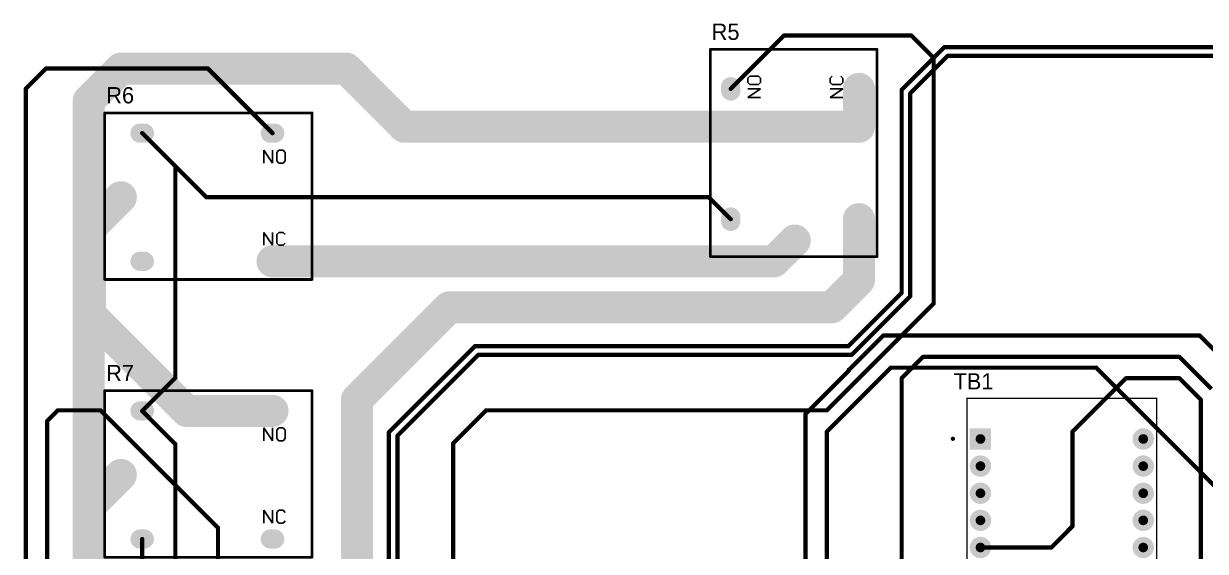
# Model space of a CAD drawing. Header units: millimetres. Extents: x 1.1 to 12.7, y 1.1 to 8.9.
# Drawn here: x 1.189 to 5.545, y 6.853 to 8.798 of the extents above; entities that cross this region are included whole.
import ezdxf

# ---------------------------------------------------------------- set-up
doc = ezdxf.new("R2010")
doc.units = ezdxf.units.MM
doc.header["$MEASUREMENT"] = 0
for name, color, linetype in [('BottomLayer', 5, 'Continuous'), ('BottomSolder', 6, 'Continuous'), ('MultiLayer', 9, 'Continuous'), ('PadHoleLayer', 156, 'Continuous'), ('TopLayer', 1, 'Continuous'), ('TopOverlay', 2, 'Continuous'), ('TopSolder', 216, 'Continuous')]:
    doc.layers.add(name, color=color, linetype=linetype)

# ---------------------------------------------------------------- blocks, each defined once
blk = doc.blocks.new('SHIELD_ARDUINO_NANO_2')
at = {"layer": 'BottomLayer', "const_width": 0.0354}
for points in [[(0.2823, 0.7, 1), (0.3177, 0.7, 1)], [(-0.3177, 0.6, 1), (-0.2823, 0.6, 1)], [(0.2823, 0.6, 1), (0.3177, 0.6, 1)], [(-0.3177, 0.5, 1), (-0.2823, 0.5, 1)], [(0.2823, 0.5, 1), (0.3177, 0.5, 1)], [(-0.3177, 0.4, 1), (-0.2823, 0.4, 1)], [(0.2823, 0.4, 1), (0.3177, 0.4, 1)], [(-0.3177, 0.3, 1), (-0.2823, 0.3, 1)], [(0.2823, 0.3, 1), (0.3177, 0.3, 1)], [(-0.3177, 0.2, 1), (-0.2823, 0.2, 1)], [(0.2823, 0.2, 1), (0.3177, 0.2, 1)], [(-0.3177, 0.1, 1), (-0.2823, 0.1, 1)], [(0.2823, 0.1, 1), (0.3177, 0.1, 1)], [(-0.3177, 0, 1), (-0.2823, 0, 1)], [(0.2823, 0, 1), (0.3177, 0, 1)], [(-0.3177, -0.1, 1), (-0.2823, -0.1, 1)], [(0.2823, -0.1, 1), (0.3177, -0.1, 1)], [(-0.3177, -0.2, 1), (-0.2823, -0.2, 1)], [(0.2823, -0.2, 1), (0.3177, -0.2, 1)], [(-0.3177, -0.3, 1), (-0.2823, -0.3, 1)], [(0.2823, -0.3, 1), (0.3177, -0.3, 1)], [(-0.3177, -0.4, 1), (-0.2823, -0.4, 1)], [(0.2823, -0.4, 1), (0.3177, -0.4, 1)], [(-0.3177, -0.5, 1), (-0.2823, -0.5, 1)], [(0.2823, -0.5, 1), (0.3177, -0.5, 1)], [(-0.3177, -0.6, 1), (-0.2823, -0.6, 1)], [(0.2823, -0.6, 1), (0.3177, -0.6, 1)], [(-0.3177, -0.7, 1), (-0.2823, -0.7, 1)], [(0.2823, -0.7, 1), (0.3177, -0.7, 1)]]:
    blk.add_lwpolyline(points, format="xyb", close=True, dxfattribs=at)
at = {"layer": 'BottomLayer'}
blk.add_solid([(-0.3354, 0.7354), (-0.3354, 0.6646), (-0.2646, 0.7354), (-0.2646, 0.6646)], dxfattribs=at)
at = {"layer": 'BottomSolder', "const_width": 0.0394}
for points in [[(0.2803, 0.7, 1), (0.3197, 0.7, 1)], [(-0.3197, 0.6, 1), (-0.2803, 0.6, 1)], [(0.2803, 0.6, 1), (0.3197, 0.6, 1)], [(-0.3197, 0.5, 1), (-0.2803, 0.5, 1)], [(0.2803, 0.5, 1), (0.3197, 0.5, 1)], [(-0.3197, 0.4, 1), (-0.2803, 0.4, 1)], [(0.2803, 0.4, 1), (0.3197, 0.4, 1)], [(-0.3197, 0.3, 1), (-0.2803, 0.3, 1)], [(0.2803, 0.3, 1), (0.3197, 0.3, 1)], [(-0.3197, 0.2, 1), (-0.2803, 0.2, 1)], [(0.2803, 0.2, 1), (0.3197, 0.2, 1)], [(-0.3197, 0.1, 1), (-0.2803, 0.1, 1)], [(0.2803, 0.1, 1), (0.3197, 0.1, 1)], [(-0.3197, 0, 1), (-0.2803, 0, 1)], [(0.2803, 0, 1), (0.3197, 0, 1)], [(-0.3197, -0.1, 1), (-0.2803, -0.1, 1)], [(0.2803, -0.1, 1), (0.3197, -0.1, 1)], [(-0.3197, -0.2, 1), (-0.2803, -0.2, 1)], [(0.2803, -0.2, 1), (0.3197, -0.2, 1)], [(-0.3197, -0.3, 1), (-0.2803, -0.3, 1)], [(0.2803, -0.3, 1), (0.3197, -0.3, 1)], [(-0.3197, -0.4, 1), (-0.2803, -0.4, 1)], [(0.2803, -0.4, 1), (0.3197, -0.4, 1)], [(-0.3197, -0.5, 1), (-0.2803, -0.5, 1)], [(0.2803, -0.5, 1), (0.3197, -0.5, 1)], [(-0.3197, -0.6, 1), (-0.2803, -0.6, 1)], [(0.2803, -0.6, 1), (0.3197, -0.6, 1)], [(-0.3197, -0.7, 1), (-0.2803, -0.7, 1)], [(0.2803, -0.7, 1), (0.3197, -0.7, 1)]]:
    blk.add_lwpolyline(points, format="xyb", close=True, dxfattribs=at)
at = {"layer": 'BottomSolder'}
blk.add_solid([(-0.3394, 0.7394), (-0.3394, 0.6606), (-0.2606, 0.7394), (-0.2606, 0.6606)], dxfattribs=at)
at = {"layer": 'MultiLayer', "const_width": 0.0354}
for points in [[(0.2823, 0.7, 1), (0.3177, 0.7, 1)], [(-0.3177, 0.6, 1), (-0.2823, 0.6, 1)], [(0.2823, 0.6, 1), (0.3177, 0.6, 1)], [(-0.3177, 0.5, 1), (-0.2823, 0.5, 1)], [(0.2823, 0.5, 1), (0.3177, 0.5, 1)], [(-0.3177, 0.4, 1), (-0.2823, 0.4, 1)], [(0.2823, 0.4, 1), (0.3177, 0.4, 1)], [(-0.3177, 0.3, 1), (-0.2823, 0.3, 1)], [(0.2823, 0.3, 1), (0.3177, 0.3, 1)], [(-0.3177, 0.2, 1), (-0.2823, 0.2, 1)], [(0.2823, 0.2, 1), (0.3177, 0.2, 1)], [(-0.3177, 0.1, 1), (-0.2823, 0.1, 1)], [(0.2823, 0.1, 1), (0.3177, 0.1, 1)], [(-0.3177, 0, 1), (-0.2823, 0, 1)], [(0.2823, 0, 1), (0.3177, 0, 1)], [(-0.3177, -0.1, 1), (-0.2823, -0.1, 1)], [(0.2823, -0.1, 1), (0.3177, -0.1, 1)], [(-0.3177, -0.2, 1), (-0.2823, -0.2, 1)], [(0.2823, -0.2, 1), (0.3177, -0.2, 1)], [(-0.3177, -0.3, 1), (-0.2823, -0.3, 1)], [(0.2823, -0.3, 1), (0.3177, -0.3, 1)], [(-0.3177, -0.4, 1), (-0.2823, -0.4, 1)], [(0.2823, -0.4, 1), (0.3177, -0.4, 1)], [(-0.3177, -0.5, 1), (-0.2823, -0.5, 1)], [(0.2823, -0.5, 1), (0.3177, -0.5, 1)], [(-0.3177, -0.6, 1), (-0.2823, -0.6, 1)], [(0.2823, -0.6, 1), (0.3177, -0.6, 1)], [(-0.3177, -0.7, 1), (-0.2823, -0.7, 1)], [(0.2823, -0.7, 1), (0.3177, -0.7, 1)]]:
    blk.add_lwpolyline(points, format="xyb", close=True, dxfattribs=at)
at = {"layer": 'MultiLayer'}
blk.add_solid([(-0.3354, 0.7354), (-0.3354, 0.6646), (-0.2646, 0.7354), (-0.2646, 0.6646)], dxfattribs=at)
at = {"layer": 'PadHoleLayer', "const_width": 0.0177}
for points in [[(-0.3089, 0.7, 1), (-0.2911, 0.7, 1)], [(0.2911, 0.7, 1), (0.3089, 0.7, 1)], [(-0.3089, 0.6, 1), (-0.2911, 0.6, 1)], [(0.2911, 0.6, 1), (0.3089, 0.6, 1)], [(-0.3089, 0.5, 1), (-0.2911, 0.5, 1)], [(0.2911, 0.5, 1), (0.3089, 0.5, 1)], [(-0.3089, 0.4, 1), (-0.2911, 0.4, 1)], [(0.2911, 0.4, 1), (0.3089, 0.4, 1)], [(-0.3089, 0.3, 1), (-0.2911, 0.3, 1)], [(0.2911, 0.3, 1), (0.3089, 0.3, 1)], [(-0.3089, 0.2, 1), (-0.2911, 0.2, 1)], [(0.2911, 0.2, 1), (0.3089, 0.2, 1)], [(-0.3089, 0.1, 1), (-0.2911, 0.1, 1)], [(0.2911, 0.1, 1), (0.3089, 0.1, 1)], [(-0.3089, 0, 1), (-0.2911, 0, 1)], [(0.2911, 0, 1), (0.3089, 0, 1)], [(-0.3089, -0.1, 1), (-0.2911, -0.1, 1)], [(0.2911, -0.1, 1), (0.3089, -0.1, 1)], [(-0.3089, -0.2, 1), (-0.2911, -0.2, 1)], [(0.2911, -0.2, 1), (0.3089, -0.2, 1)], [(-0.3089, -0.3, 1), (-0.2911, -0.3, 1)], [(0.2911, -0.3, 1), (0.3089, -0.3, 1)], [(-0.3089, -0.4, 1), (-0.2911, -0.4, 1)], [(0.2911, -0.4, 1), (0.3089, -0.4, 1)], [(-0.3089, -0.5, 1), (-0.2911, -0.5, 1)], [(0.2911, -0.5, 1), (0.3089, -0.5, 1)], [(-0.3089, -0.6, 1), (-0.2911, -0.6, 1)], [(0.2911, -0.6, 1), (0.3089, -0.6, 1)], [(-0.3089, -0.7, 1), (-0.2911, -0.7, 1)], [(0.2911, -0.7, 1), (0.3089, -0.7, 1)]]:
    blk.add_lwpolyline(points, format="xyb", close=True, dxfattribs=at)
at = {"layer": 'TopLayer', "const_width": 0.0354}
for points in [[(0.2823, 0.7, 1), (0.3177, 0.7, 1)], [(-0.3177, 0.6, 1), (-0.2823, 0.6, 1)], [(0.2823, 0.6, 1), (0.3177, 0.6, 1)], [(-0.3177, 0.5, 1), (-0.2823, 0.5, 1)], [(0.2823, 0.5, 1), (0.3177, 0.5, 1)], [(-0.3177, 0.4, 1), (-0.2823, 0.4, 1)], [(0.2823, 0.4, 1), (0.3177, 0.4, 1)], [(-0.3177, 0.3, 1), (-0.2823, 0.3, 1)], [(0.2823, 0.3, 1), (0.3177, 0.3, 1)], [(-0.3177, 0.2, 1), (-0.2823, 0.2, 1)], [(0.2823, 0.2, 1), (0.3177, 0.2, 1)], [(-0.3177, 0.1, 1), (-0.2823, 0.1, 1)], [(0.2823, 0.1, 1), (0.3177, 0.1, 1)], [(-0.3177, 0, 1), (-0.2823, 0, 1)], [(0.2823, 0, 1), (0.3177, 0, 1)], [(-0.3177, -0.1, 1), (-0.2823, -0.1, 1)], [(0.2823, -0.1, 1), (0.3177, -0.1, 1)], [(-0.3177, -0.2, 1), (-0.2823, -0.2, 1)], [(0.2823, -0.2, 1), (0.3177, -0.2, 1)], [(-0.3177, -0.3, 1), (-0.2823, -0.3, 1)], [(0.2823, -0.3, 1), (0.3177, -0.3, 1)], [(-0.3177, -0.4, 1), (-0.2823, -0.4, 1)], [(0.2823, -0.4, 1), (0.3177, -0.4, 1)], [(-0.3177, -0.5, 1), (-0.2823, -0.5, 1)], [(0.2823, -0.5, 1), (0.3177, -0.5, 1)], [(-0.3177, -0.6, 1), (-0.2823, -0.6, 1)], [(0.2823, -0.6, 1), (0.3177, -0.6, 1)], [(-0.3177, -0.7, 1), (-0.2823, -0.7, 1)], [(0.2823, -0.7, 1), (0.3177, -0.7, 1)]]:
    blk.add_lwpolyline(points, format="xyb", close=True, dxfattribs=at)
at = {"layer": 'TopLayer'}
blk.add_solid([(-0.3354, 0.7354), (-0.3354, 0.6646), (-0.2646, 0.7354), (-0.2646, 0.6646)], dxfattribs=at)
at = {"layer": 'TopOverlay', "const_width": 0.005}
for points in [[(-0.35, -0.85), (-0.35, 0.85)], [(-0.35, 0.85), (0.35, 0.85)], [(0.35, -0.85), (0.35, 0.85)], [(-0.35, -0.85), (0.35, -0.85)]]:
    blk.add_lwpolyline(points, dxfattribs=at)
at = {"layer": 'TopOverlay'}
for points, const_width in [([(-0.3513, 0.85, 1), (-0.3488, 0.85, 1)], 0.0025), ([(-0.3513, 0.85, 1), (-0.3488, 0.85, 1)], 0.0025), ([(0.3488, 0.85, 1), (0.3513, 0.85, 1)], 0.0025), ([(0.3488, 0.85, 1), (0.3513, 0.85, 1)], 0.0025), ([(-0.3976, 0.7008, 1), (-0.4055, 0.7008, 1)], 0.00787), ([(-0.4075, 0.7008, 1), (-0.4035, 0.7008, 1)], 0.00394), ([(-0.3996, 0.7008, 1), (-0.3957, 0.7008, 1)], 0.00394), ([(-0.3513, -0.85, 1), (-0.3488, -0.85, 1)], 0.0025), ([(-0.3513, -0.85, 1), (-0.3488, -0.85, 1)], 0.0025), ([(0.3488, -0.85, 1), (0.3513, -0.85, 1)], 0.0025), ([(0.3488, -0.85, 1), (0.3513, -0.85, 1)], 0.0025)]:
    blk.add_lwpolyline(points, format="xyb", close=True, dxfattribs=dict(at, const_width=const_width))
at = {"layer": 'TopSolder', "const_width": 0.0394}
for points in [[(0.2803, 0.7, 1), (0.3197, 0.7, 1)], [(-0.3197, 0.6, 1), (-0.2803, 0.6, 1)], [(0.2803, 0.6, 1), (0.3197, 0.6, 1)], [(-0.3197, 0.5, 1), (-0.2803, 0.5, 1)], [(0.2803, 0.5, 1), (0.3197, 0.5, 1)], [(-0.3197, 0.4, 1), (-0.2803, 0.4, 1)], [(0.2803, 0.4, 1), (0.3197, 0.4, 1)], [(-0.3197, 0.3, 1), (-0.2803, 0.3, 1)], [(0.2803, 0.3, 1), (0.3197, 0.3, 1)], [(-0.3197, 0.2, 1), (-0.2803, 0.2, 1)], [(0.2803, 0.2, 1), (0.3197, 0.2, 1)], [(-0.3197, 0.1, 1), (-0.2803, 0.1, 1)], [(0.2803, 0.1, 1), (0.3197, 0.1, 1)], [(-0.3197, 0, 1), (-0.2803, 0, 1)], [(0.2803, 0, 1), (0.3197, 0, 1)], [(-0.3197, -0.1, 1), (-0.2803, -0.1, 1)], [(0.2803, -0.1, 1), (0.3197, -0.1, 1)], [(-0.3197, -0.2, 1), (-0.2803, -0.2, 1)], [(0.2803, -0.2, 1), (0.3197, -0.2, 1)], [(-0.3197, -0.3, 1), (-0.2803, -0.3, 1)], [(0.2803, -0.3, 1), (0.3197, -0.3, 1)], [(-0.3197, -0.4, 1), (-0.2803, -0.4, 1)], [(0.2803, -0.4, 1), (0.3197, -0.4, 1)], [(-0.3197, -0.5, 1), (-0.2803, -0.5, 1)], [(0.2803, -0.5, 1), (0.3197, -0.5, 1)], [(-0.3197, -0.6, 1), (-0.2803, -0.6, 1)], [(0.2803, -0.6, 1), (0.3197, -0.6, 1)], [(-0.3197, -0.7, 1), (-0.2803, -0.7, 1)], [(0.2803, -0.7, 1), (0.3197, -0.7, 1)]]:
    blk.add_lwpolyline(points, format="xyb", close=True, dxfattribs=at)
at = {"layer": 'TopSolder'}
blk.add_solid([(-0.3394, 0.7394), (-0.3394, 0.6606), (-0.2606, 0.7394), (-0.2606, 0.6606)], dxfattribs=at)
blk = doc.blocks.new('RELAYARP03F_22')
at = {"layer": 'BottomLayer', "const_width": 0.063}
for points in [[(-0.2323, 0.2362), (-0.248, 0.2362)], [(0.248, 0.2362), (0.2323, 0.2362)], [(-0.311, 0), (-0.3268, 0)], [(-0.2323, -0.2362), (-0.248, -0.2362)], [(0.248, -0.2362), (0.2323, -0.2362)]]:
    blk.add_lwpolyline(points, dxfattribs=at)
at = {"layer": 'BottomLayer', "const_width": 0.0315}
for points in [[(-0.2638, 0.2362, 1), (-0.2323, 0.2362, 1)], [(-0.248, 0.2362, 1), (-0.2165, 0.2362, 1)], [(0.2165, 0.2362, 1), (0.248, 0.2362, 1)], [(0.2323, 0.2362, 1), (0.2638, 0.2362, 1)], [(-0.3425, 0, 1), (-0.311, 0, 1)], [(-0.3268, 0, 1), (-0.2953, 0, 1)], [(-0.2638, -0.2362, 1), (-0.2323, -0.2362, 1)], [(-0.248, -0.2362, 1), (-0.2165, -0.2362, 1)], [(0.2165, -0.2362, 1), (0.248, -0.2362, 1)], [(0.2323, -0.2362, 1), (0.2638, -0.2362, 1)]]:
    blk.add_lwpolyline(points, format="xyb", close=True, dxfattribs=at)
at = {"layer": 'BottomSolder', "const_width": 0.071}
for points in [[(-0.2323, 0.2362), (-0.248, 0.2362)], [(0.248, 0.2362), (0.2323, 0.2362)], [(-0.311, 0), (-0.3268, 0)], [(-0.2323, -0.2362), (-0.248, -0.2362)], [(0.248, -0.2362), (0.2323, -0.2362)]]:
    blk.add_lwpolyline(points, dxfattribs=at)
at = {"layer": 'BottomSolder', "const_width": 0.0355}
for points in [[(-0.2658, 0.2362, 1), (-0.2303, 0.2362, 1)], [(-0.25, 0.2362, 1), (-0.2145, 0.2362, 1)], [(0.2145, 0.2362, 1), (0.25, 0.2362, 1)], [(0.2303, 0.2362, 1), (0.2658, 0.2362, 1)], [(-0.3445, 0, 1), (-0.309, 0, 1)], [(-0.3288, 0, 1), (-0.2933, 0, 1)], [(-0.2658, -0.2362, 1), (-0.2303, -0.2362, 1)], [(-0.25, -0.2362, 1), (-0.2145, -0.2362, 1)], [(0.2145, -0.2362, 1), (0.25, -0.2362, 1)], [(0.2303, -0.2362, 1), (0.2658, -0.2362, 1)]]:
    blk.add_lwpolyline(points, format="xyb", close=True, dxfattribs=at)
at = {"layer": 'MultiLayer', "const_width": 0.063}
for points in [[(-0.2323, 0.2362), (-0.248, 0.2362)], [(0.248, 0.2362), (0.2323, 0.2362)], [(-0.311, 0), (-0.3268, 0)], [(-0.2323, -0.2362), (-0.248, -0.2362)], [(0.248, -0.2362), (0.2323, -0.2362)]]:
    blk.add_lwpolyline(points, dxfattribs=at)
at = {"layer": 'MultiLayer', "const_width": 0.0315}
for points in [[(-0.2638, 0.2362, 1), (-0.2323, 0.2362, 1)], [(-0.248, 0.2362, 1), (-0.2165, 0.2362, 1)], [(0.2165, 0.2362, 1), (0.248, 0.2362, 1)], [(0.2323, 0.2362, 1), (0.2638, 0.2362, 1)], [(-0.3425, 0, 1), (-0.311, 0, 1)], [(-0.3268, 0, 1), (-0.2953, 0, 1)], [(-0.2638, -0.2362, 1), (-0.2323, -0.2362, 1)], [(-0.248, -0.2362, 1), (-0.2165, -0.2362, 1)], [(0.2165, -0.2362, 1), (0.248, -0.2362, 1)], [(0.2323, -0.2362, 1), (0.2638, -0.2362, 1)]]:
    blk.add_lwpolyline(points, format="xyb", close=True, dxfattribs=at)
at = {"layer": 'PadHoleLayer', "const_width": 0.0295}
for points in [[(-0.2549, 0.2362, 1), (-0.2254, 0.2362, 1)], [(0.2254, 0.2362, 1), (0.2549, 0.2362, 1)], [(-0.3337, 0, 1), (-0.3041, 0, 1)], [(-0.2549, -0.2362, 1), (-0.2254, -0.2362, 1)], [(0.2254, -0.2362, 1), (0.2549, -0.2362, 1)]]:
    blk.add_lwpolyline(points, format="xyb", close=True, dxfattribs=at)
at = {"layer": 'TopLayer', "const_width": 0.063}
for points in [[(-0.2323, 0.2362), (-0.248, 0.2362)], [(0.248, 0.2362), (0.2323, 0.2362)], [(-0.311, 0), (-0.3268, 0)], [(-0.2323, -0.2362), (-0.248, -0.2362)], [(0.248, -0.2362), (0.2323, -0.2362)]]:
    blk.add_lwpolyline(points, dxfattribs=at)
at = {"layer": 'TopLayer', "const_width": 0.0315}
for points in [[(-0.2638, 0.2362, 1), (-0.2323, 0.2362, 1)], [(-0.248, 0.2362, 1), (-0.2165, 0.2362, 1)], [(0.2165, 0.2362, 1), (0.248, 0.2362, 1)], [(0.2323, 0.2362, 1), (0.2638, 0.2362, 1)], [(-0.3425, 0, 1), (-0.311, 0, 1)], [(-0.3268, 0, 1), (-0.2953, 0, 1)], [(-0.2638, -0.2362, 1), (-0.2323, -0.2362, 1)], [(-0.248, -0.2362, 1), (-0.2165, -0.2362, 1)], [(0.2165, -0.2362, 1), (0.248, -0.2362, 1)], [(0.2323, -0.2362, 1), (0.2638, -0.2362, 1)]]:
    blk.add_lwpolyline(points, format="xyb", close=True, dxfattribs=at)
at = {"layer": 'TopOverlay'}
for p, q in [((0.2087, 0.126), (0.2087, 0.1732)), ((0.2087, 0.1732), (0.2401, 0.126)), ((0.2401, 0.126), (0.2401, 0.1732)), ((0.2638, 0.1732), (0.2559, 0.1653)), ((0.2559, 0.1653), (0.2559, 0.1339)), ((0.2559, 0.1339), (0.2638, 0.126)), ((0.2795, 0.1732), (0.2638, 0.1732)), ((0.2874, 0.1653), (0.2795, 0.1732)), ((0.2795, 0.126), (0.2874, 0.1339)), ((0.2874, 0.1339), (0.2874, 0.1653)), ((0.2638, 0.126), (0.2795, 0.126)), ((0.2087, -0.1772), (0.2087, -0.1299)), ((0.2087, -0.1299), (0.2401, -0.1772)), ((0.2401, -0.1772), (0.2401, -0.1299)), ((0.2638, -0.1299), (0.2559, -0.1378)), ((0.2795, -0.1299), (0.2638, -0.1299)), ((0.2874, -0.1378), (0.2795, -0.1299)), ((0.2559, -0.1378), (0.2559, -0.1693)), ((0.2559, -0.1693), (0.2638, -0.1772)), ((0.2795, -0.1772), (0.2874, -0.1693)), ((0.2638, -0.1772), (0.2795, -0.1772))]:
    blk.add_line(p, q, dxfattribs=at)
at = {"layer": 'TopOverlay', "const_width": 0.01}
for points in [[(-0.378, -0.3031), (-0.378, 0.311)], [(-0.378, 0.311), (0.3858, 0.311)], [(0.3858, -0.3031), (0.3858, 0.311)], [(-0.378, -0.3031), (0.3858, -0.3031)]]:
    blk.add_lwpolyline(points, dxfattribs=at)
at = {"layer": 'TopOverlay', "const_width": 0.005}
for points in [[(-0.3805, 0.311, 1), (-0.3755, 0.311, 1)], [(-0.3805, 0.311, 1), (-0.3755, 0.311, 1)], [(0.3833, 0.311, 1), (0.3883, 0.311, 1)], [(0.3833, 0.311, 1), (0.3883, 0.311, 1)], [(-0.3805, -0.3031, 1), (-0.3755, -0.3031, 1)], [(-0.3805, -0.3031, 1), (-0.3755, -0.3031, 1)], [(0.3833, -0.3031, 1), (0.3883, -0.3031, 1)], [(0.3833, -0.3031, 1), (0.3883, -0.3031, 1)]]:
    blk.add_lwpolyline(points, format="xyb", close=True, dxfattribs=at)
at = {"layer": 'TopSolder', "const_width": 0.071}
for points in [[(-0.2323, 0.2362), (-0.248, 0.2362)], [(0.248, 0.2362), (0.2323, 0.2362)], [(-0.311, 0), (-0.3268, 0)], [(-0.2323, -0.2362), (-0.248, -0.2362)], [(0.248, -0.2362), (0.2323, -0.2362)]]:
    blk.add_lwpolyline(points, dxfattribs=at)
at = {"layer": 'TopSolder', "const_width": 0.0355}
for points in [[(-0.2658, 0.2362, 1), (-0.2303, 0.2362, 1)], [(-0.25, 0.2362, 1), (-0.2145, 0.2362, 1)], [(0.2145, 0.2362, 1), (0.25, 0.2362, 1)], [(0.2303, 0.2362, 1), (0.2658, 0.2362, 1)], [(-0.3445, 0, 1), (-0.309, 0, 1)], [(-0.3288, 0, 1), (-0.2933, 0, 1)], [(-0.2658, -0.2362, 1), (-0.2303, -0.2362, 1)], [(-0.25, -0.2362, 1), (-0.2145, -0.2362, 1)], [(0.2145, -0.2362, 1), (0.25, -0.2362, 1)], [(0.2303, -0.2362, 1), (0.2658, -0.2362, 1)]]:
    blk.add_lwpolyline(points, format="xyb", close=True, dxfattribs=at)
blk = doc.blocks.new('RELAYARP03F_23')
at = {"layer": 'BottomLayer', "const_width": 0.063}
for points in [[(-0.2323, 0.2362), (-0.248, 0.2362)], [(0.248, 0.2362), (0.2323, 0.2362)], [(-0.311, 0), (-0.3268, 0)], [(-0.2323, -0.2362), (-0.248, -0.2362)], [(0.248, -0.2362), (0.2323, -0.2362)]]:
    blk.add_lwpolyline(points, dxfattribs=at)
at = {"layer": 'BottomLayer', "const_width": 0.0315}
for points in [[(-0.2638, 0.2362, 1), (-0.2323, 0.2362, 1)], [(-0.248, 0.2362, 1), (-0.2165, 0.2362, 1)], [(0.2165, 0.2362, 1), (0.248, 0.2362, 1)], [(0.2323, 0.2362, 1), (0.2638, 0.2362, 1)], [(-0.3425, 0, 1), (-0.311, 0, 1)], [(-0.3268, 0, 1), (-0.2953, 0, 1)], [(-0.2638, -0.2362, 1), (-0.2323, -0.2362, 1)], [(-0.248, -0.2362, 1), (-0.2165, -0.2362, 1)], [(0.2165, -0.2362, 1), (0.248, -0.2362, 1)], [(0.2323, -0.2362, 1), (0.2638, -0.2362, 1)]]:
    blk.add_lwpolyline(points, format="xyb", close=True, dxfattribs=at)
at = {"layer": 'BottomSolder', "const_width": 0.071}
for points in [[(-0.2323, 0.2362), (-0.248, 0.2362)], [(0.248, 0.2362), (0.2323, 0.2362)], [(-0.311, 0), (-0.3268, 0)], [(-0.2323, -0.2362), (-0.248, -0.2362)], [(0.248, -0.2362), (0.2323, -0.2362)]]:
    blk.add_lwpolyline(points, dxfattribs=at)
at = {"layer": 'BottomSolder', "const_width": 0.0355}
for points in [[(-0.2658, 0.2362, 1), (-0.2303, 0.2362, 1)], [(-0.25, 0.2362, 1), (-0.2145, 0.2362, 1)], [(0.2145, 0.2362, 1), (0.25, 0.2362, 1)], [(0.2303, 0.2362, 1), (0.2658, 0.2362, 1)], [(-0.3445, 0, 1), (-0.309, 0, 1)], [(-0.3288, 0, 1), (-0.2933, 0, 1)], [(-0.2658, -0.2362, 1), (-0.2303, -0.2362, 1)], [(-0.25, -0.2362, 1), (-0.2145, -0.2362, 1)], [(0.2145, -0.2362, 1), (0.25, -0.2362, 1)], [(0.2303, -0.2362, 1), (0.2658, -0.2362, 1)]]:
    blk.add_lwpolyline(points, format="xyb", close=True, dxfattribs=at)
at = {"layer": 'MultiLayer', "const_width": 0.063}
for points in [[(-0.2323, 0.2362), (-0.248, 0.2362)], [(0.248, 0.2362), (0.2323, 0.2362)], [(-0.311, 0), (-0.3268, 0)], [(-0.2323, -0.2362), (-0.248, -0.2362)], [(0.248, -0.2362), (0.2323, -0.2362)]]:
    blk.add_lwpolyline(points, dxfattribs=at)
at = {"layer": 'MultiLayer', "const_width": 0.0315}
for points in [[(-0.2638, 0.2362, 1), (-0.2323, 0.2362, 1)], [(-0.248, 0.2362, 1), (-0.2165, 0.2362, 1)], [(0.2165, 0.2362, 1), (0.248, 0.2362, 1)], [(0.2323, 0.2362, 1), (0.2638, 0.2362, 1)], [(-0.3425, 0, 1), (-0.311, 0, 1)], [(-0.3268, 0, 1), (-0.2953, 0, 1)], [(-0.2638, -0.2362, 1), (-0.2323, -0.2362, 1)], [(-0.248, -0.2362, 1), (-0.2165, -0.2362, 1)], [(0.2165, -0.2362, 1), (0.248, -0.2362, 1)], [(0.2323, -0.2362, 1), (0.2638, -0.2362, 1)]]:
    blk.add_lwpolyline(points, format="xyb", close=True, dxfattribs=at)
at = {"layer": 'PadHoleLayer', "const_width": 0.0295}
for points in [[(-0.2549, 0.2362, 1), (-0.2254, 0.2362, 1)], [(0.2254, 0.2362, 1), (0.2549, 0.2362, 1)], [(-0.3337, 0, 1), (-0.3041, 0, 1)], [(-0.2549, -0.2362, 1), (-0.2254, -0.2362, 1)], [(0.2254, -0.2362, 1), (0.2549, -0.2362, 1)]]:
    blk.add_lwpolyline(points, format="xyb", close=True, dxfattribs=at)
at = {"layer": 'TopLayer', "const_width": 0.063}
for points in [[(-0.2323, 0.2362), (-0.248, 0.2362)], [(0.248, 0.2362), (0.2323, 0.2362)], [(-0.311, 0), (-0.3268, 0)], [(-0.2323, -0.2362), (-0.248, -0.2362)], [(0.248, -0.2362), (0.2323, -0.2362)]]:
    blk.add_lwpolyline(points, dxfattribs=at)
at = {"layer": 'TopLayer', "const_width": 0.0315}
for points in [[(-0.2638, 0.2362, 1), (-0.2323, 0.2362, 1)], [(-0.248, 0.2362, 1), (-0.2165, 0.2362, 1)], [(0.2165, 0.2362, 1), (0.248, 0.2362, 1)], [(0.2323, 0.2362, 1), (0.2638, 0.2362, 1)], [(-0.3425, 0, 1), (-0.311, 0, 1)], [(-0.3268, 0, 1), (-0.2953, 0, 1)], [(-0.2638, -0.2362, 1), (-0.2323, -0.2362, 1)], [(-0.248, -0.2362, 1), (-0.2165, -0.2362, 1)], [(0.2165, -0.2362, 1), (0.248, -0.2362, 1)], [(0.2323, -0.2362, 1), (0.2638, -0.2362, 1)]]:
    blk.add_lwpolyline(points, format="xyb", close=True, dxfattribs=at)
at = {"layer": 'TopOverlay'}
for p, q in [((0.2087, 0.126), (0.2087, 0.1732)), ((0.2087, 0.1732), (0.2401, 0.126)), ((0.2401, 0.126), (0.2401, 0.1732)), ((0.2638, 0.1732), (0.2559, 0.1653)), ((0.2559, 0.1653), (0.2559, 0.1339)), ((0.2559, 0.1339), (0.2638, 0.126)), ((0.2795, 0.1732), (0.2638, 0.1732)), ((0.2874, 0.1653), (0.2795, 0.1732)), ((0.2795, 0.126), (0.2874, 0.1339)), ((0.2874, 0.1339), (0.2874, 0.1653)), ((0.2638, 0.126), (0.2795, 0.126)), ((0.2087, -0.1772), (0.2087, -0.1299)), ((0.2087, -0.1299), (0.2401, -0.1772)), ((0.2401, -0.1772), (0.2401, -0.1299)), ((0.2638, -0.1299), (0.2559, -0.1378)), ((0.2795, -0.1299), (0.2638, -0.1299)), ((0.2874, -0.1378), (0.2795, -0.1299)), ((0.2559, -0.1378), (0.2559, -0.1693)), ((0.2559, -0.1693), (0.2638, -0.1772)), ((0.2795, -0.1772), (0.2874, -0.1693)), ((0.2638, -0.1772), (0.2795, -0.1772))]:
    blk.add_line(p, q, dxfattribs=at)
at = {"layer": 'TopOverlay', "const_width": 0.01}
for points in [[(-0.378, -0.3031), (-0.378, 0.311)], [(-0.378, 0.311), (0.3858, 0.311)], [(0.3858, -0.3031), (0.3858, 0.311)], [(-0.378, -0.3031), (0.3858, -0.3031)]]:
    blk.add_lwpolyline(points, dxfattribs=at)
at = {"layer": 'TopOverlay', "const_width": 0.005}
for points in [[(-0.3805, 0.311, 1), (-0.3755, 0.311, 1)], [(-0.3805, 0.311, 1), (-0.3755, 0.311, 1)], [(0.3833, 0.311, 1), (0.3883, 0.311, 1)], [(0.3833, 0.311, 1), (0.3883, 0.311, 1)], [(-0.3805, -0.3031, 1), (-0.3755, -0.3031, 1)], [(-0.3805, -0.3031, 1), (-0.3755, -0.3031, 1)], [(0.3833, -0.3031, 1), (0.3883, -0.3031, 1)], [(0.3833, -0.3031, 1), (0.3883, -0.3031, 1)]]:
    blk.add_lwpolyline(points, format="xyb", close=True, dxfattribs=at)
at = {"layer": 'TopSolder', "const_width": 0.071}
for points in [[(-0.2323, 0.2362), (-0.248, 0.2362)], [(0.248, 0.2362), (0.2323, 0.2362)], [(-0.311, 0), (-0.3268, 0)], [(-0.2323, -0.2362), (-0.248, -0.2362)], [(0.248, -0.2362), (0.2323, -0.2362)]]:
    blk.add_lwpolyline(points, dxfattribs=at)
at = {"layer": 'TopSolder', "const_width": 0.0355}
for points in [[(-0.2658, 0.2362, 1), (-0.2303, 0.2362, 1)], [(-0.25, 0.2362, 1), (-0.2145, 0.2362, 1)], [(0.2145, 0.2362, 1), (0.25, 0.2362, 1)], [(0.2303, 0.2362, 1), (0.2658, 0.2362, 1)], [(-0.3445, 0, 1), (-0.309, 0, 1)], [(-0.3288, 0, 1), (-0.2933, 0, 1)], [(-0.2658, -0.2362, 1), (-0.2303, -0.2362, 1)], [(-0.25, -0.2362, 1), (-0.2145, -0.2362, 1)], [(0.2145, -0.2362, 1), (0.25, -0.2362, 1)], [(0.2303, -0.2362, 1), (0.2658, -0.2362, 1)]]:
    blk.add_lwpolyline(points, format="xyb", close=True, dxfattribs=at)
blk = doc.blocks.new('RELAYARP03F_24')
at = {"layer": 'BottomLayer', "const_width": 0.063}
for points in [[(-0.2323, 0.2362), (-0.248, 0.2362)], [(0.248, 0.2362), (0.2323, 0.2362)], [(-0.311, 0), (-0.3268, 0)], [(-0.2323, -0.2362), (-0.248, -0.2362)], [(0.248, -0.2362), (0.2323, -0.2362)]]:
    blk.add_lwpolyline(points, dxfattribs=at)
at = {"layer": 'BottomLayer', "const_width": 0.0315}
for points in [[(-0.2638, 0.2362, 1), (-0.2323, 0.2362, 1)], [(-0.248, 0.2362, 1), (-0.2165, 0.2362, 1)], [(0.2165, 0.2362, 1), (0.248, 0.2362, 1)], [(0.2323, 0.2362, 1), (0.2638, 0.2362, 1)], [(-0.3425, 0, 1), (-0.311, 0, 1)], [(-0.3268, 0, 1), (-0.2953, 0, 1)], [(-0.2638, -0.2362, 1), (-0.2323, -0.2362, 1)], [(-0.248, -0.2362, 1), (-0.2165, -0.2362, 1)], [(0.2165, -0.2362, 1), (0.248, -0.2362, 1)], [(0.2323, -0.2362, 1), (0.2638, -0.2362, 1)]]:
    blk.add_lwpolyline(points, format="xyb", close=True, dxfattribs=at)
at = {"layer": 'BottomSolder', "const_width": 0.071}
for points in [[(-0.2323, 0.2362), (-0.248, 0.2362)], [(0.248, 0.2362), (0.2323, 0.2362)], [(-0.311, 0), (-0.3268, 0)], [(-0.2323, -0.2362), (-0.248, -0.2362)], [(0.248, -0.2362), (0.2323, -0.2362)]]:
    blk.add_lwpolyline(points, dxfattribs=at)
at = {"layer": 'BottomSolder', "const_width": 0.0355}
for points in [[(-0.2658, 0.2362, 1), (-0.2303, 0.2362, 1)], [(-0.25, 0.2362, 1), (-0.2145, 0.2362, 1)], [(0.2145, 0.2362, 1), (0.25, 0.2362, 1)], [(0.2303, 0.2362, 1), (0.2658, 0.2362, 1)], [(-0.3445, 0, 1), (-0.309, 0, 1)], [(-0.3288, 0, 1), (-0.2933, 0, 1)], [(-0.2658, -0.2362, 1), (-0.2303, -0.2362, 1)], [(-0.25, -0.2362, 1), (-0.2145, -0.2362, 1)], [(0.2145, -0.2362, 1), (0.25, -0.2362, 1)], [(0.2303, -0.2362, 1), (0.2658, -0.2362, 1)]]:
    blk.add_lwpolyline(points, format="xyb", close=True, dxfattribs=at)
at = {"layer": 'MultiLayer', "const_width": 0.063}
for points in [[(-0.2323, 0.2362), (-0.248, 0.2362)], [(0.248, 0.2362), (0.2323, 0.2362)], [(-0.311, 0), (-0.3268, 0)], [(-0.2323, -0.2362), (-0.248, -0.2362)], [(0.248, -0.2362), (0.2323, -0.2362)]]:
    blk.add_lwpolyline(points, dxfattribs=at)
at = {"layer": 'MultiLayer', "const_width": 0.0315}
for points in [[(-0.2638, 0.2362, 1), (-0.2323, 0.2362, 1)], [(-0.248, 0.2362, 1), (-0.2165, 0.2362, 1)], [(0.2165, 0.2362, 1), (0.248, 0.2362, 1)], [(0.2323, 0.2362, 1), (0.2638, 0.2362, 1)], [(-0.3425, 0, 1), (-0.311, 0, 1)], [(-0.3268, 0, 1), (-0.2953, 0, 1)], [(-0.2638, -0.2362, 1), (-0.2323, -0.2362, 1)], [(-0.248, -0.2362, 1), (-0.2165, -0.2362, 1)], [(0.2165, -0.2362, 1), (0.248, -0.2362, 1)], [(0.2323, -0.2362, 1), (0.2638, -0.2362, 1)]]:
    blk.add_lwpolyline(points, format="xyb", close=True, dxfattribs=at)
at = {"layer": 'PadHoleLayer', "const_width": 0.0295}
for points in [[(-0.2549, 0.2362, 1), (-0.2254, 0.2362, 1)], [(0.2254, 0.2362, 1), (0.2549, 0.2362, 1)], [(-0.3337, 0, 1), (-0.3041, 0, 1)], [(-0.2549, -0.2362, 1), (-0.2254, -0.2362, 1)], [(0.2254, -0.2362, 1), (0.2549, -0.2362, 1)]]:
    blk.add_lwpolyline(points, format="xyb", close=True, dxfattribs=at)
at = {"layer": 'TopLayer', "const_width": 0.063}
for points in [[(-0.2323, 0.2362), (-0.248, 0.2362)], [(0.248, 0.2362), (0.2323, 0.2362)], [(-0.311, 0), (-0.3268, 0)], [(-0.2323, -0.2362), (-0.248, -0.2362)], [(0.248, -0.2362), (0.2323, -0.2362)]]:
    blk.add_lwpolyline(points, dxfattribs=at)
at = {"layer": 'TopLayer', "const_width": 0.0315}
for points in [[(-0.2638, 0.2362, 1), (-0.2323, 0.2362, 1)], [(-0.248, 0.2362, 1), (-0.2165, 0.2362, 1)], [(0.2165, 0.2362, 1), (0.248, 0.2362, 1)], [(0.2323, 0.2362, 1), (0.2638, 0.2362, 1)], [(-0.3425, 0, 1), (-0.311, 0, 1)], [(-0.3268, 0, 1), (-0.2953, 0, 1)], [(-0.2638, -0.2362, 1), (-0.2323, -0.2362, 1)], [(-0.248, -0.2362, 1), (-0.2165, -0.2362, 1)], [(0.2165, -0.2362, 1), (0.248, -0.2362, 1)], [(0.2323, -0.2362, 1), (0.2638, -0.2362, 1)]]:
    blk.add_lwpolyline(points, format="xyb", close=True, dxfattribs=at)
at = {"layer": 'TopOverlay'}
for p, q in [((0.2087, 0.126), (0.2087, 0.1732)), ((0.2087, 0.1732), (0.2401, 0.126)), ((0.2401, 0.126), (0.2401, 0.1732)), ((0.2638, 0.1732), (0.2559, 0.1653)), ((0.2559, 0.1653), (0.2559, 0.1339)), ((0.2559, 0.1339), (0.2638, 0.126)), ((0.2795, 0.1732), (0.2638, 0.1732)), ((0.2874, 0.1653), (0.2795, 0.1732)), ((0.2795, 0.126), (0.2874, 0.1339)), ((0.2874, 0.1339), (0.2874, 0.1653)), ((0.2638, 0.126), (0.2795, 0.126)), ((0.2087, -0.1772), (0.2087, -0.1299)), ((0.2087, -0.1299), (0.2401, -0.1772)), ((0.2401, -0.1772), (0.2401, -0.1299)), ((0.2638, -0.1299), (0.2559, -0.1378)), ((0.2795, -0.1299), (0.2638, -0.1299)), ((0.2874, -0.1378), (0.2795, -0.1299)), ((0.2559, -0.1378), (0.2559, -0.1693)), ((0.2559, -0.1693), (0.2638, -0.1772)), ((0.2795, -0.1772), (0.2874, -0.1693)), ((0.2638, -0.1772), (0.2795, -0.1772))]:
    blk.add_line(p, q, dxfattribs=at)
at = {"layer": 'TopOverlay', "const_width": 0.01}
for points in [[(-0.378, 0.311), (-0.378, -0.3031)], [(-0.378, 0.311), (0.3858, 0.311)], [(0.3858, 0.311), (0.3858, -0.3031)], [(-0.378, -0.3031), (0.3858, -0.3031)]]:
    blk.add_lwpolyline(points, dxfattribs=at)
at = {"layer": 'TopOverlay', "const_width": 0.005}
for points in [[(-0.3805, 0.311, 1), (-0.3755, 0.311, 1)], [(-0.3805, 0.311, 1), (-0.3755, 0.311, 1)], [(0.3833, 0.311, 1), (0.3883, 0.311, 1)], [(0.3833, 0.311, 1), (0.3883, 0.311, 1)], [(-0.3805, -0.3031, 1), (-0.3755, -0.3031, 1)], [(-0.3805, -0.3031, 1), (-0.3755, -0.3031, 1)], [(0.3833, -0.3031, 1), (0.3883, -0.3031, 1)], [(0.3833, -0.3031, 1), (0.3883, -0.3031, 1)]]:
    blk.add_lwpolyline(points, format="xyb", close=True, dxfattribs=at)
at = {"layer": 'TopSolder', "const_width": 0.071}
for points in [[(-0.2323, 0.2362), (-0.248, 0.2362)], [(0.248, 0.2362), (0.2323, 0.2362)], [(-0.311, 0), (-0.3268, 0)], [(-0.2323, -0.2362), (-0.248, -0.2362)], [(0.248, -0.2362), (0.2323, -0.2362)]]:
    blk.add_lwpolyline(points, dxfattribs=at)
at = {"layer": 'TopSolder', "const_width": 0.0355}
for points in [[(-0.2658, 0.2362, 1), (-0.2303, 0.2362, 1)], [(-0.25, 0.2362, 1), (-0.2145, 0.2362, 1)], [(0.2145, 0.2362, 1), (0.25, 0.2362, 1)], [(0.2303, 0.2362, 1), (0.2658, 0.2362, 1)], [(-0.3445, 0, 1), (-0.309, 0, 1)], [(-0.3288, 0, 1), (-0.2933, 0, 1)], [(-0.2658, -0.2362, 1), (-0.2303, -0.2362, 1)], [(-0.25, -0.2362, 1), (-0.2145, -0.2362, 1)], [(0.2145, -0.2362, 1), (0.25, -0.2362, 1)], [(0.2303, -0.2362, 1), (0.2658, -0.2362, 1)]]:
    blk.add_lwpolyline(points, format="xyb", close=True, dxfattribs=at)

msp = doc.modelspace()

# ---------------------------------------------------------------- linework, layer by layer
at = {"layer": 'BottomLayer'}
for points, const_width in [([(3.7953, 8.558), (3.9921, 8.7548)], 0.0157), ([(3.9921, 8.7548), (4.4606, 8.7548)], 0.0157), ([(4.4606, 8.7548), (4.5433, 8.6722)], 0.0157), ([(1.4291, 8.5147), (1.5472, 8.6328)], 0.1181), ([(1.5472, 8.6328), (2.378, 8.6328)], 0.1181), ([(2.378, 8.6328), (2.5925, 8.4182)], 0.1181), ([(4.5433, 7.7667), (4.5433, 8.6722)], 0.0157), ([(4.2677, 8.4182), (4.2677, 8.558)], 0.1181), ([(1.4291, 4.1745), (1.4291, 8.5147)], 0.1181), ([(2.5925, 8.4182), (4.2677, 8.4182)], 0.1181), ([(1.626, 8.3946), (1.748, 8.2726)], 0.0157), ([(1.748, 8.2726), (1.8622, 8.1584)], 0.0157), ([(1.748, 7.493), (1.748, 8.2726)], 0.0157), ([(1.8622, 8.1584), (3.7146, 8.1584)], 0.0157), ([(3.7146, 8.1584), (3.7953, 8.0777)], 0.0157), ([(4.1496, 7.373), (4.5433, 7.7667)], 0.0157), ([(4.4252, 7.4911), (4.5039, 7.5698)], 0.0157), ([(4.5039, 7.5698), (5.4488, 7.5698)], 0.0157), ([(5.4488, 7.5698), (5.5669, 7.4517)], 0.0157), ([(1.626, 7.371), (1.748, 7.493)], 0.0157), ([(4.4252, 5.68), (4.4252, 7.4911)], 0.0157), ([(5.0551, 7.2942), (5.252, 7.4911)], 0.0157), ([(5.252, 7.4911), (5.4488, 7.4911)], 0.0157), ([(5.4488, 7.4911), (5.5276, 7.4123)], 0.0157), ([(5.5276, 5.9163), (5.5276, 7.4123)], 0.0157), ([(1.626, 7.371), (1.748, 7.2489)], 0.0157), ([(2.7717, 7.2509), (2.8937, 7.373)], 0.0157), ([(2.8937, 7.373), (4.1496, 7.373)], 0.0157), ([(5.0551, 6.9462), (5.0551, 7.2942)], 0.0157), ([(1.748, 6.5088), (1.748, 7.2489)], 0.0157), ([(2.7717, 5.9556), (2.7717, 7.2509)], 0.0157), ([(4.9764, 6.8674), (5.0551, 6.9462)], 0.0157), ([(4.7157, 6.8674), (4.9764, 6.8674)], 0.0157)]:
    msp.add_lwpolyline(points, dxfattribs=dict(at, const_width=const_width))
for points, const_width in [([(3.9882, 8.7548, 1), (3.9961, 8.7548, 1)], 0.00787), ([(3.9882, 8.7548, 1), (3.9961, 8.7548, 1)], 0.00787), ([(4.4567, 8.7548, 1), (4.4646, 8.7548, 1)], 0.00787), ([(4.4567, 8.7548, 1), (4.4646, 8.7548, 1)], 0.00787), ([(1.5177, 8.6328, 1), (1.5768, 8.6328, 1)], 0.0591), ([(1.5177, 8.6328, 1), (1.5768, 8.6328, 1)], 0.0591), ([(2.3484, 8.6328, 1), (2.4075, 8.6328, 1)], 0.0591), ([(2.3484, 8.6328, 1), (2.4075, 8.6328, 1)], 0.0591), ([(4.5394, 8.6722, 1), (4.5472, 8.6722, 1)], 0.00787), ([(4.5394, 8.6722, 1), (4.5472, 8.6722, 1)], 0.00787), ([(4.2382, 8.558, 1), (4.2972, 8.558, 1)], 0.0591), ([(1.3996, 8.5147, 1), (1.4587, 8.5147, 1)], 0.0591), ([(1.3996, 8.5147, 1), (1.4587, 8.5147, 1)], 0.0591), ([(3.7913, 8.558, 1), (3.7992, 8.558, 1)], 0.00787), ([(2.563, 8.4182, 1), (2.622, 8.4182, 1)], 0.0591), ([(2.563, 8.4182, 1), (2.622, 8.4182, 1)], 0.0591), ([(4.2382, 8.4182, 1), (4.2972, 8.4182, 1)], 0.0591), ([(4.2382, 8.4182, 1), (4.2972, 8.4182, 1)], 0.0591), ([(1.622, 8.3946, 1), (1.6299, 8.3946, 1)], 0.00787), ([(1.7441, 8.2726, 1), (1.752, 8.2726, 1)], 0.00787), ([(1.7441, 8.2726, 1), (1.752, 8.2726, 1)], 0.00787), ([(1.7441, 8.2726, 1), (1.752, 8.2726, 1)], 0.00787), ([(1.8583, 8.1584, 1), (1.8661, 8.1584, 1)], 0.00787), ([(1.8583, 8.1584, 1), (1.8661, 8.1584, 1)], 0.00787), ([(3.7106, 8.1584, 1), (3.7185, 8.1584, 1)], 0.00787), ([(3.7106, 8.1584, 1), (3.7185, 8.1584, 1)], 0.00787), ([(3.7913, 8.0777, 1), (3.7992, 8.0777, 1)], 0.00787), ([(4.5394, 7.7667, 1), (4.5472, 7.7667, 1)], 0.00787), ([(4.5394, 7.7667, 1), (4.5472, 7.7667, 1)], 0.00787), ([(4.5, 7.5698, 1), (4.5079, 7.5698, 1)], 0.00787), ([(4.5, 7.5698, 1), (4.5079, 7.5698, 1)], 0.00787), ([(5.4449, 7.5698, 1), (5.4528, 7.5698, 1)], 0.00787), ([(5.4449, 7.5698, 1), (5.4528, 7.5698, 1)], 0.00787), ([(1.7441, 7.493, 1), (1.752, 7.493, 1)], 0.00787), ([(1.7441, 7.493, 1), (1.752, 7.493, 1)], 0.00787), ([(4.4213, 7.4911, 1), (4.4291, 7.4911, 1)], 0.00787), ([(4.4213, 7.4911, 1), (4.4291, 7.4911, 1)], 0.00787), ([(5.248, 7.4911, 1), (5.2559, 7.4911, 1)], 0.00787), ([(5.248, 7.4911, 1), (5.2559, 7.4911, 1)], 0.00787), ([(5.4449, 7.4911, 1), (5.4528, 7.4911, 1)], 0.00787), ([(5.4449, 7.4911, 1), (5.4528, 7.4911, 1)], 0.00787), ([(5.5236, 7.4123, 1), (5.5315, 7.4123, 1)], 0.00787), ([(5.5236, 7.4123, 1), (5.5315, 7.4123, 1)], 0.00787), ([(1.622, 7.371, 1), (1.6299, 7.371, 1)], 0.00787), ([(1.622, 7.371, 1), (1.6299, 7.371, 1)], 0.00787), ([(2.8898, 7.373, 1), (2.8976, 7.373, 1)], 0.00787), ([(2.8898, 7.373, 1), (2.8976, 7.373, 1)], 0.00787), ([(4.1457, 7.373, 1), (4.1535, 7.373, 1)], 0.00787), ([(4.1457, 7.373, 1), (4.1535, 7.373, 1)], 0.00787), ([(5.0512, 7.2942, 1), (5.0591, 7.2942, 1)], 0.00787), ([(5.0512, 7.2942, 1), (5.0591, 7.2942, 1)], 0.00787), ([(1.7441, 7.2489, 1), (1.752, 7.2489, 1)], 0.00787), ([(1.7441, 7.2489, 1), (1.752, 7.2489, 1)], 0.00787), ([(2.7677, 7.2509, 1), (2.7756, 7.2509, 1)], 0.00787), ([(2.7677, 7.2509, 1), (2.7756, 7.2509, 1)], 0.00787), ([(5.0512, 6.9462, 1), (5.0591, 6.9462, 1)], 0.00787), ([(5.0512, 6.9462, 1), (5.0591, 6.9462, 1)], 0.00787), ([(4.7118, 6.8674, 1), (4.7197, 6.8674, 1)], 0.00787), ([(4.9724, 6.8674, 1), (4.9803, 6.8674, 1)], 0.00787), ([(4.9724, 6.8674, 1), (4.9803, 6.8674, 1)], 0.00787)]:
    msp.add_lwpolyline(points, format="xyb", close=True, dxfattribs=dict(at, const_width=const_width))
at = {"layer": 'TopLayer'}
for points, const_width in [([(4.4252, 8.5541), (4.5827, 8.7115)], 0.0157), ([(4.5827, 8.7115), (6.9843, 8.7115)], 0.0157), ([(4.4567, 8.541), (4.5957, 8.68)], 0.0157), ([(4.5957, 8.68), (6.9712, 8.68)], 0.0157), ([(1.1969, 8.558), (1.2717, 8.6328)], 0.0157), ([(1.2717, 8.6328), (1.8681, 8.6328)], 0.0157), ([(1.8681, 8.6328), (2.1063, 8.3946)], 0.0157), ([(1.1969, 3.7214), (1.1969, 8.558)], 0.0157), ([(4.4252, 7.806), (4.4252, 8.5541)], 0.0157), ([(4.4567, 7.793), (4.4567, 8.541)], 0.0157), ([(1.4331, 8.0442), (1.5472, 8.1584)], 0.1181), ([(1.4331, 7.7273), (1.4331, 8.0442)], 0.1181), ([(4.2677, 7.8527), (4.2677, 8.0777)], 0.1181), ([(3.9547, 7.9222), (4.0315, 7.9989)], 0.1181), ([(2.1063, 7.9222), (3.9547, 7.9222)], 0.1181), ([(4.1677, 7.7527), (4.2677, 7.8527)], 0.1181), ([(2.4173, 7.4123), (2.7577, 7.7527)], 0.1181), ([(2.7577, 7.7527), (4.1677, 7.7527)], 0.1181), ([(4.2283, 7.6092), (4.4252, 7.806)], 0.0157), ([(4.2414, 7.5777), (4.4567, 7.793)], 0.0157), ([(1.4331, 7.7273), (1.7894, 7.371)], 0.1181), ([(4.2306, 7.5223), (4.3568, 7.6485)], 0.0157), ([(4.3568, 7.6485), (5.5236, 7.6485)], 0.0157), ([(5.5236, 7.6485), (5.8425, 7.3296)], 0.0157), ([(2.5354, 7.2923), (2.8524, 7.6092)], 0.0157), ([(2.5669, 7.2792), (2.8654, 7.5777)], 0.0157), ([(2.8524, 7.6092), (4.2283, 7.6092)], 0.0157), ([(2.8654, 7.5777), (4.2414, 7.5777)], 0.0157), ([(4.1496, 7.2942), (4.3858, 7.5304)], 0.0157), ([(4.3858, 7.5304), (5.1417, 7.5304)], 0.0157), ([(5.1417, 7.5304), (5.6063, 7.0659)], 0.0157), ([(4.0709, 7.3599), (4.2306, 7.5196)], 0.0157), ([(4.2306, 7.5196), (4.2306, 7.5223)], 0.0157), ([(2.4173, 6.2253), (2.4173, 7.4123)], 0.1181), ([(1.7894, 7.371), (2.1063, 7.371)], 0.1181), ([(1.2756, 7.3336), (1.315, 7.373)], 0.0157), ([(1.315, 7.373), (1.4724, 7.373)], 0.0157), ([(1.4724, 7.373), (1.9055, 6.9399)], 0.0157), ([(4.0709, 5.4812), (4.0709, 7.3599)], 0.0157), ([(1.2756, 3.7608), (1.2756, 7.3336)], 0.0157), ([(2.5354, 5.3131), (2.5354, 7.2923)], 0.0157), ([(2.5669, 5.3816), (2.5669, 7.2792)], 0.0157), ([(4.1496, 5.68), (4.1496, 7.2942)], 0.0157), ([(1.4331, 7.0206), (1.5472, 7.1348)], 0.1181), ([(1.4331, 6.747), (1.4331, 7.0206)], 0.1181), ([(1.9055, 6.8218), (1.9055, 6.9399)], 0.0157), ([(1.626, 6.7501), (1.626, 6.8986)], 0.0157)]:
    msp.add_lwpolyline(points, dxfattribs=dict(at, const_width=const_width))
for points, const_width in [([(4.5787, 8.7115, 1), (4.5866, 8.7115, 1)], 0.00787), ([(4.5787, 8.7115, 1), (4.5866, 8.7115, 1)], 0.00787), ([(4.5918, 8.68, 1), (4.5997, 8.68, 1)], 0.00787), ([(4.5918, 8.68, 1), (4.5997, 8.68, 1)], 0.00787), ([(1.2677, 8.6328, 1), (1.2756, 8.6328, 1)], 0.00787), ([(1.2677, 8.6328, 1), (1.2756, 8.6328, 1)], 0.00787), ([(1.8642, 8.6328, 1), (1.8721, 8.6328, 1)], 0.00787), ([(1.8642, 8.6328, 1), (1.8721, 8.6328, 1)], 0.00787), ([(1.1929, 8.558, 1), (1.2008, 8.558, 1)], 0.00787), ([(1.1929, 8.558, 1), (1.2008, 8.558, 1)], 0.00787), ([(4.4213, 8.5541, 1), (4.4291, 8.5541, 1)], 0.00787), ([(4.4213, 8.5541, 1), (4.4291, 8.5541, 1)], 0.00787), ([(4.4528, 8.541, 1), (4.4606, 8.541, 1)], 0.00787), ([(4.4528, 8.541, 1), (4.4606, 8.541, 1)], 0.00787), ([(2.1024, 8.3946, 1), (2.1102, 8.3946, 1)], 0.00787), ([(1.5177, 8.1584, 1), (1.5768, 8.1584, 1)], 0.0591), ([(1.4035, 8.0442, 1), (1.4626, 8.0442, 1)], 0.0591), ([(1.4035, 8.0442, 1), (1.4626, 8.0442, 1)], 0.0591), ([(4.2382, 8.0777, 1), (4.2972, 8.0777, 1)], 0.0591), ([(4.002, 7.9989, 1), (4.061, 7.9989, 1)], 0.0591), ([(2.0768, 7.9222, 1), (2.1358, 7.9222, 1)], 0.0591), ([(3.9252, 7.9222, 1), (3.9843, 7.9222, 1)], 0.0591), ([(3.9252, 7.9222, 1), (3.9843, 7.9222, 1)], 0.0591), ([(4.2382, 7.8527, 1), (4.2972, 7.8527, 1)], 0.0591), ([(4.2382, 7.8527, 1), (4.2972, 7.8527, 1)], 0.0591), ([(2.7281, 7.7527, 1), (2.7872, 7.7527, 1)], 0.0591), ([(2.7281, 7.7527, 1), (2.7872, 7.7527, 1)], 0.0591), ([(4.1382, 7.7527, 1), (4.1972, 7.7527, 1)], 0.0591), ([(4.1382, 7.7527, 1), (4.1972, 7.7527, 1)], 0.0591), ([(4.4213, 7.806, 1), (4.4291, 7.806, 1)], 0.00787), ([(4.4213, 7.806, 1), (4.4291, 7.806, 1)], 0.00787), ([(4.4528, 7.793, 1), (4.4606, 7.793, 1)], 0.00787), ([(4.4528, 7.793, 1), (4.4606, 7.793, 1)], 0.00787), ([(1.4035, 7.7273, 1), (1.4626, 7.7273, 1)], 0.0591), ([(1.4035, 7.7273, 1), (1.4626, 7.7273, 1)], 0.0591), ([(4.3529, 7.6485, 1), (4.3607, 7.6485, 1)], 0.00787), ([(4.3529, 7.6485, 1), (4.3607, 7.6485, 1)], 0.00787), ([(5.5197, 7.6485, 1), (5.5276, 7.6485, 1)], 0.00787), ([(5.5197, 7.6485, 1), (5.5276, 7.6485, 1)], 0.00787), ([(2.8484, 7.6092, 1), (2.8563, 7.6092, 1)], 0.00787), ([(2.8484, 7.6092, 1), (2.8563, 7.6092, 1)], 0.00787), ([(2.8615, 7.5777, 1), (2.8693, 7.5777, 1)], 0.00787), ([(2.8615, 7.5777, 1), (2.8693, 7.5777, 1)], 0.00787), ([(4.2244, 7.6092, 1), (4.2323, 7.6092, 1)], 0.00787), ([(4.2244, 7.6092, 1), (4.2323, 7.6092, 1)], 0.00787), ([(4.2375, 7.5777, 1), (4.2453, 7.5777, 1)], 0.00787), ([(4.2375, 7.5777, 1), (4.2453, 7.5777, 1)], 0.00787), ([(4.3819, 7.5304, 1), (4.3898, 7.5304, 1)], 0.00787), ([(4.3819, 7.5304, 1), (4.3898, 7.5304, 1)], 0.00787), ([(5.1378, 7.5304, 1), (5.1457, 7.5304, 1)], 0.00787), ([(5.1378, 7.5304, 1), (5.1457, 7.5304, 1)], 0.00787), ([(4.2266, 7.5223, 1), (4.2345, 7.5223, 1)], 0.00787), ([(4.2266, 7.5223, 1), (4.2345, 7.5223, 1)], 0.00787), ([(4.2266, 7.5196, 1), (4.2345, 7.5196, 1)], 0.00787), ([(4.2266, 7.5196, 1), (4.2345, 7.5196, 1)], 0.00787), ([(2.3878, 7.4123, 1), (2.4469, 7.4123, 1)], 0.0591), ([(2.3878, 7.4123, 1), (2.4469, 7.4123, 1)], 0.0591), ([(1.7598, 7.371, 1), (1.8189, 7.371, 1)], 0.0591), ([(1.7598, 7.371, 1), (1.8189, 7.371, 1)], 0.0591), ([(2.0768, 7.371, 1), (2.1358, 7.371, 1)], 0.0591), ([(1.311, 7.373, 1), (1.3189, 7.373, 1)], 0.00787), ([(1.311, 7.373, 1), (1.3189, 7.373, 1)], 0.00787), ([(1.4685, 7.373, 1), (1.4764, 7.373, 1)], 0.00787), ([(1.4685, 7.373, 1), (1.4764, 7.373, 1)], 0.00787), ([(4.0669, 7.3599, 1), (4.0748, 7.3599, 1)], 0.00787), ([(4.0669, 7.3599, 1), (4.0748, 7.3599, 1)], 0.00787), ([(1.2717, 7.3336, 1), (1.2795, 7.3336, 1)], 0.00787), ([(1.2717, 7.3336, 1), (1.2795, 7.3336, 1)], 0.00787), ([(2.5315, 7.2923, 1), (2.5394, 7.2923, 1)], 0.00787), ([(2.5315, 7.2923, 1), (2.5394, 7.2923, 1)], 0.00787), ([(2.563, 7.2792, 1), (2.5709, 7.2792, 1)], 0.00787), ([(2.563, 7.2792, 1), (2.5709, 7.2792, 1)], 0.00787), ([(4.1457, 7.2942, 1), (4.1535, 7.2942, 1)], 0.00787), ([(4.1457, 7.2942, 1), (4.1535, 7.2942, 1)], 0.00787), ([(1.5177, 7.1348, 1), (1.5768, 7.1348, 1)], 0.0591), ([(1.4035, 7.0206, 1), (1.4626, 7.0206, 1)], 0.0591), ([(1.4035, 7.0206, 1), (1.4626, 7.0206, 1)], 0.0591), ([(1.9016, 6.9399, 1), (1.9094, 6.9399, 1)], 0.00787), ([(1.9016, 6.9399, 1), (1.9094, 6.9399, 1)], 0.00787), ([(1.622, 6.8986, 1), (1.6299, 6.8986, 1)], 0.00787)]:
    msp.add_lwpolyline(points, format="xyb", close=True, dxfattribs=dict(at, const_width=const_width))

# ---------------------------------------------------------------- block references
at = {"rotation": 90}
msp.add_blockref('RELAYARP03F_24', (4.0315, 8.3178), dxfattribs=at)
for name, p in [('RELAYARP03F_23', (1.8661, 8.1584)), ('RELAYARP03F_22', (1.8661, 7.1348)), ('SHIELD_ARDUINO_NANO_2', (5.0157, 6.5674))]:
    msp.add_blockref(name, p)

# ---------------------------------------------------------------- texts
at = {"layer": 'TopOverlay'}
for s, p in [('R5', (3.725, 8.7383)), ('R6', (1.4936, 8.5044)), ('R7', (1.4933, 7.4806)), ('TB1', (4.6165, 7.4498))]:
    msp.add_text(s, height=0.06, dxfattribs=at).set_placement(p)

doc.saveas('drawing.dxf')
